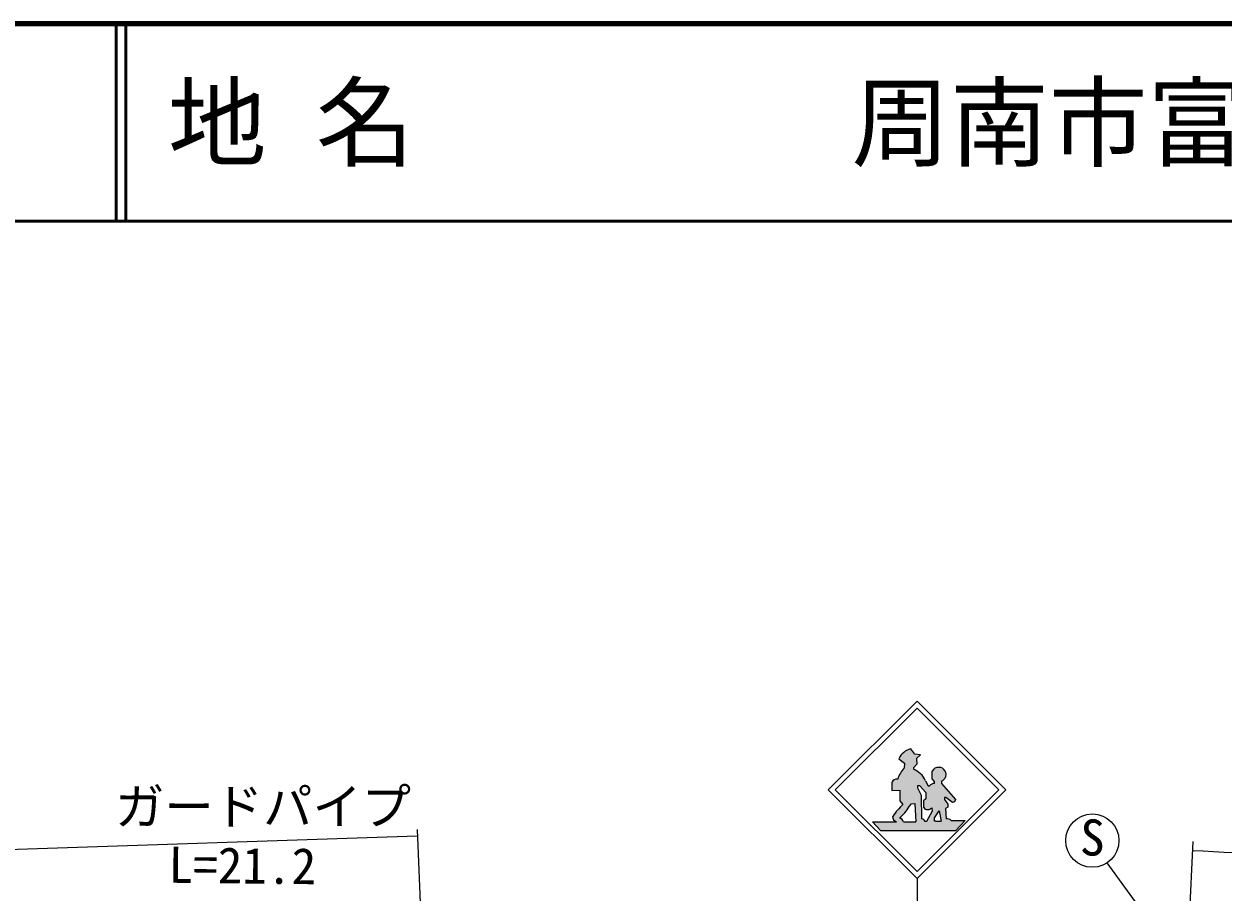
# Model space of a CAD drawing. Units: millimetres at full size, sheet at 1:1000; details may follow other scales. Extents: x 40000 to 680000, y 20000 to 380000.
# Drawn here: x 363085 to 423900, y 335984 to 380000 of the extents above; entities that cross this region are included whole.
import ezdxf
from ezdxf.enums import TextEntityAlignment as Align

# ---------------------------------------------------------------- set-up
doc = ezdxf.new("R2010")
doc.units = ezdxf.units.MM
doc.header["$LTSCALE"] = 1000
for name, color, linetype, lineweight in [('M-BGD-EXST', 7, 'Continuous', 25), ('M-STR-HTXT', 7, 'Continuous', 13), ('M-STR-STRC', 7, 'Continuous', 25), ('M-TTL', 2, 'Continuous', 140), ('M-TTL-LINE', 7, 'Continuous', 50)]:
    doc.layers.add(name, color=color, linetype=linetype, lineweight=lineweight)
doc.layers.add('M-TTL-TXT', color=7, linetype='Continuous')
doc.styles.add('ＭＳ ゴシック', font='')
doc.styles.get('ＭＳ ゴシック').set_extended_font_data('MS Gothic')

msp = doc.modelspace()

# ---------------------------------------------------------------- hatches: boundary and pattern name
at = {"layer": 'M-STR-STRC'}
for points in [[(408065, 340462), (408227, 340467), (408287, 339547), (408747, 339564), (408746, 339567), (408745, 339571), (408744, 339574), (408742, 339577), (408741, 339580), (408740, 339583), (408739, 339586), (408737, 339589), (408736, 339592), (408734, 339595), (408733, 339598), (408731, 339601), (408729, 339604), (408728, 339606), (408726, 339609), (408724, 339612), (408722, 339615), (408720, 339617), (408718, 339620), (408716, 339623), (408714, 339625), (408712, 339628), (408710, 339630), (408708, 339633), (408705, 339635), (408703, 339638), (408701, 339640), (408698, 339642), (408696, 339645), (408694, 339647), (408691, 339649), (408689, 339651), (408686, 339654), (408684, 339656), (408681, 339658), (408678, 339660), (408676, 339662), (408673, 339663), (408670, 339665), (408667, 339667), (408664, 339669), (408662, 339671), (408659, 339672), (408656, 339674), (408653, 339675), (408650, 339677), (408647, 339678), (408644, 339680), (408641, 339681), (408638, 339682), (408635, 339683), (408632, 339685), (408628, 339686), (408625, 339687), (408622, 339688), (408619, 339689), (408616, 339690), (408613, 339691), (408609, 339691), (408606, 339692), (408603, 339693), (408600, 339693), (408596, 339694), (408593, 339694), (408590, 339695), (408576, 340870), (408383, 341258), (408386, 341379), (408472, 341382), (408794, 341036), (408788, 340708), (408673, 340602), (408679, 340265), (408682, 340261), (408685, 340258), (408687, 340254), (408690, 340251), (408693, 340247), (408696, 340244), (408700, 340241), (408703, 340237), (408706, 340234), (408709, 340231), (408713, 340228), (408716, 340225), (408720, 340222), (408723, 340219), (408727, 340216), (408730, 340213), (408734, 340211), (408738, 340208), (408741, 340206), (408745, 340203), (408749, 340201), (408753, 340198), (408757, 340196), (408761, 340194), (408765, 340192), (408769, 340189), (408773, 340187), (408777, 340186), (408781, 340184), (408785, 340182), (408789, 340180), (408794, 340178), (408798, 340177), (408802, 340175), (408806, 340174), (408811, 340173), (408815, 340171), (408820, 340170), (408824, 340169), (408828, 340168), (408833, 340167), (408837, 340166), (408842, 340165), (408846, 340164), (408851, 340164), (408855, 340163), (408860, 340163), (408864, 340162), (408869, 340162), (408873, 340162), (408878, 340161), (408882, 340161), (408887, 340161), (408891, 340161), (408896, 340161), (408900, 340162), (408905, 340162), (408910, 340162), (408914, 340163), (408919, 340163), (408923, 340164), (408928, 340164), (408932, 340165), (408937, 340166), (408941, 340167), (408945, 340168), (408950, 340169), (408954, 340170), (408959, 340171), (408963, 340173), (408967, 340174), (408972, 340175), (408976, 340177), (408980, 340179), (408984, 340180), (408989, 340182), (408993, 340184), (408997, 340186), (409001, 340188), (409005, 340190), (409009, 340192), (409013, 340194), (409017, 340196), (409021, 340199), (409025, 340201), (409029, 340203), (409032, 340206), (409036, 340208), (409040, 340211), (409043, 340214), (409047, 340217), (409051, 340219), (409054, 340222), (409058, 340225), (409061, 340228), (409064, 340231), (409068, 340234), (409071, 340238), (409074, 340241), (409077, 340244), (409080, 340247), (409083, 340251), (409086, 340254), (409089, 340258), (409090, 340259), (409107, 340090), (408827, 339561), (409226, 339573), (409223, 339742), (409459, 340102), (409561, 339569), (410080, 339614), (410075, 339618), (410070, 339622), (410064, 339626), (410059, 339630), (410054, 339634), (410048, 339637), (410043, 339641), (410037, 339644), (410032, 339647), (410026, 339650), (410020, 339653), (410014, 339656), (410009, 339659), (410003, 339662), (409997, 339665), (409991, 339667), (409985, 339670), (409979, 339672), (409973, 339674), (409966, 339676), (409960, 339678), (409954, 339680), (409948, 339682), (409942, 339684), (409935, 339685), (409929, 339687), (409923, 339688), (409916, 339689), (409910, 339691), (409903, 339692), (409897, 339693), (409891, 339693), (409884, 339694), (409878, 339695), (409871, 339695), (409865, 339695), (409858, 339696), (409852, 339696), (409845, 339696), (409839, 339696), (409832, 339696), (409826, 339695), (409819, 339695), (409814, 339694), (409781, 340214), (409899, 340288), (409899, 340433), (409728, 340667), (409728, 340773), (409805, 340776), (410139, 340519), (410248, 340563), (410298, 340675), (409583, 341489), (409583, 341610), (409588, 341612), (409594, 341614), (409599, 341616), (409604, 341619), (409610, 341621), (409615, 341623), (409620, 341626), (409625, 341628), (409630, 341631), (409635, 341634), (409640, 341637), (409645, 341639), (409650, 341642), (409655, 341646), (409660, 341649), (409664, 341652), (409669, 341655), (409674, 341659), (409678, 341662), (409683, 341666), (409687, 341670), (409691, 341673), (409696, 341677), (409700, 341681), (409704, 341685), (409708, 341689), (409712, 341693), (409716, 341697), (409720, 341702), (409724, 341706), (409727, 341710), (409731, 341715), (409735, 341719), (409738, 341724), (409741, 341728), (409745, 341733), (409748, 341738), (409751, 341743), (409754, 341747), (409757, 341752), (409760, 341757), (409763, 341762), (409766, 341767), (409768, 341772), (409771, 341778), (409773, 341783), (409775, 341788), (409778, 341793), (409780, 341799), (409782, 341804), (409784, 341809), (409785, 341812), (409808, 341980), (409762, 342112), (409760, 342117), (409758, 342122), (409756, 342127), (409753, 342131), (409751, 342136), (409748, 342141), (409746, 342145), (409743, 342150), (409741, 342155), (409738, 342159), (409735, 342163), (409732, 342168), (409729, 342172), (409726, 342176), (409723, 342181), (409720, 342185), (409716, 342189), (409713, 342193), (409710, 342197), (409706, 342201), (409703, 342205), (409699, 342208), (409695, 342212), (409691, 342216), (409688, 342219), (409684, 342223), (409680, 342226), (409676, 342230), (409672, 342233), (409668, 342236), (409663, 342240), (409659, 342243), (409655, 342246), (409650, 342249), (409646, 342252), (409642, 342254), (409637, 342257), (409633, 342260), (409628, 342262), (409623, 342265), (409619, 342267), (409614, 342270), (409609, 342272), (409604, 342274), (409600, 342276), (409595, 342278), (409590, 342280), (409585, 342282), (409580, 342284), (409575, 342285), (409570, 342287), (409565, 342288), (409560, 342290), (409555, 342291), (409550, 342292), (409544, 342293), (409539, 342294), (409534, 342295), (409529, 342296), (409524, 342297), (409519, 342297), (409513, 342298), (409508, 342298), (409503, 342299), (409498, 342299), (409492, 342299), (409487, 342299), (409482, 342300), (409477, 342299), (409471, 342299), (409466, 342299), (409461, 342299), (409456, 342298), (409450, 342298), (409445, 342297), (409444, 342297), (409439, 342298), (409433, 342298), (409427, 342298), (409422, 342299), (409416, 342299), (409410, 342299), (409404, 342299), (409398, 342299), (409393, 342298), (409387, 342298), (409381, 342298), (409376, 342297), (409370, 342296), (409364, 342296), (409358, 342295), (409353, 342294), (409347, 342293), (409341, 342292), (409336, 342290), (409330, 342289), (409325, 342288), (409319, 342286), (409314, 342285), (409308, 342283), (409303, 342281), (409297, 342279), (409292, 342277), (409286, 342275), (409281, 342273), (409276, 342270), (409271, 342268), (409265, 342266), (409260, 342263), (409255, 342260), (409250, 342258), (409245, 342255), (409240, 342252), (409235, 342249), (409230, 342246), (409226, 342243), (409221, 342239), (409216, 342236), (409211, 342233), (409207, 342229), (409202, 342226), (409198, 342222), (409194, 342218), (409189, 342214), (409185, 342210), (409181, 342206), (409177, 342202), (409173, 342198), (409169, 342194), (409165, 342190), (409161, 342186), (409157, 342181), (409154, 342177), (409150, 342172), (409146, 342168), (409143, 342163), (409140, 342158), (409136, 342154), (409133, 342149), (409130, 342144), (409127, 342139), (409124, 342134), (409121, 342129), (409119, 342124), (409116, 342119), (409116, 342118), (409104, 341726), (409231, 341581), (409231, 341483), (409226, 341484), (409221, 341484), (409216, 341484), (409211, 341484), (409206, 341484), (409201, 341484), (409196, 341484), (409191, 341484), (409186, 341483), (409181, 341483), (409176, 341482), (409171, 341482), (409166, 341481), (409161, 341480), (409156, 341479), (409151, 341478), (409146, 341477), (409141, 341476), (409136, 341475), (409131, 341474), (409126, 341472), (409122, 341471), (409117, 341469), (409112, 341468), (409107, 341466), (409103, 341464), (409098, 341462), (409093, 341460), (409089, 341458), (409084, 341456), (409080, 341454), (409075, 341451), (409071, 341449), (409066, 341447), (409062, 341444), (409058, 341442), (409053, 341439), (409049, 341436), (409045, 341433), (409041, 341430), (409037, 341427), (409033, 341424), (409029, 341421), (409025, 341418), (409021, 341415), (409017, 341412), (409013, 341408), (409010, 341405), (409006, 341401), (409003, 341398), (408999, 341394), (408996, 341390), (408992, 341387), (408989, 341383), (408986, 341379), (408983, 341375), (408980, 341371), (408977, 341368), (408908, 341368), (408769, 341622), (408761, 341640), (408753, 341657), (408745, 341675), (408736, 341692), (408727, 341709), (408717, 341726), (408708, 341743), (408698, 341760), (408687, 341777), (408677, 341793), (408666, 341809), (408655, 341825), (408643, 341841), (408632, 341857), (408620, 341872), (408607, 341887), (408595, 341902), (408582, 341917), (408569, 341931), (408556, 341946), (408542, 341960), (408529, 341974), (408515, 341987), (408500, 342000), (408486, 342014), (408471, 342026), (408456, 342039), (408441, 342051), (408426, 342063), (408410, 342075), (408395, 342086), (408379, 342098), (408363, 342109), (408346, 342119), (408330, 342130), (408313, 342140), (408296, 342150), (408279, 342159), (408262, 342168), (408245, 342177), (408227, 342186), (408209, 342194), (408192, 342202), (408174, 342210), (408157, 342216), (408157, 342280), (408325, 342470), (408313, 342753), (408516, 342944), (408239, 342967), (408032, 343239), (408017, 343235), (408002, 343232), (407988, 343228), (407973, 343224), (407959, 343220), (407944, 343215), (407930, 343210), (407916, 343205), (407902, 343200), (407888, 343195), (407874, 343189), (407860, 343183), (407846, 343177), (407832, 343170), (407819, 343164), (407806, 343157), (407792, 343149), (407779, 343142), (407766, 343134), (407753, 343127), (407741, 343119), (407728, 343110), (407716, 343102), (407703, 343093), (407691, 343084), (407679, 343075), (407667, 343066), (407656, 343056), (407644, 343046), (407633, 343036), (407622, 343026), (407611, 343016), (407600, 343005), (407590, 342994), (407579, 342984), (407569, 342972), (407559, 342961), (407549, 342950), (407540, 342938), (407530, 342926), (407521, 342914), (407512, 342902), (407503, 342890), (407495, 342878), (407486, 342865), (407478, 342852), (407470, 342840), (407463, 342827), (407455, 342813), (407448, 342800), (407441, 342787), (407434, 342773), (407428, 342760), (407422, 342746), (407420, 342742), (407703, 342511), (407697, 342269), (407677, 342246), (407658, 342224), (407639, 342200), (407620, 342177), (407602, 342153), (407584, 342129), (407567, 342104), (407550, 342080), (407533, 342055), (407517, 342029), (407502, 342004), (407487, 341978), (407472, 341952), (407458, 341925), (407444, 341899), (407431, 341872), (407418, 341845), (407406, 341817), (407394, 341790), (407382, 341762), (407371, 341734), (407362, 341709), (407357, 341709), (407351, 341710), (407346, 341710), (407341, 341710), (407335, 341710), (407330, 341709), (407324, 341709), (407319, 341709), (407314, 341708), (407308, 341708), (407303, 341707), (407298, 341706), (407292, 341706), (407287, 341705), (407282, 341704), (407277, 341703), (407271, 341701), (407266, 341700), (407261, 341699), (407256, 341697), (407251, 341696), (407245, 341694), (407240, 341692), (407235, 341691), (407230, 341689), (407225, 341687), (407220, 341685), (407215, 341682), (407210, 341680), (407206, 341678), (407201, 341675), (407196, 341673), (407191, 341670), (407187, 341668), (407182, 341665), (407178, 341662), (407173, 341659), (407169, 341656), (407164, 341653), (407160, 341650), (407155, 341647), (407151, 341643), (407147, 341640), (407143, 341637), (407139, 341633), (407135, 341630), (407131, 341626), (407127, 341622), (407123, 341618), (407119, 341614), (407116, 341611), (407112, 341607), (407109, 341603), (407105, 341598), (407102, 341594), (407098, 341590), (407095, 341586), (407092, 341581), (407089, 341577), (407086, 341573), (407083, 341568), (407080, 341564), (407077, 341559), (407075, 341554), (407072, 341550), (407069, 341545), (407068, 341542), (407068, 341126), (407472, 341143), (407466, 340612), (407628, 340422), (407579, 340376), (407532, 340329), (407485, 340281), (407439, 340233), (407394, 340183), (407350, 340133), (407307, 340082), (407265, 340031), (407223, 339978), (407183, 339925), (407143, 339871), (407108, 339822), (407108, 339817), (407108, 339812), (407108, 339807), (407108, 339803), (407108, 339798), (407108, 339793), (407108, 339788), (407109, 339783), (407109, 339779), (407110, 339774), (407110, 339769), (407111, 339764), (407112, 339760), (407113, 339755), (407114, 339750), (407115, 339746), (407116, 339741), (407117, 339736), (407118, 339732), (407120, 339727), (407121, 339722), (407123, 339718), (407124, 339713), (407126, 339709), (407128, 339704), (407130, 339700), (407131, 339696), (407133, 339691), (407136, 339687), (407138, 339683), (407140, 339678), (407142, 339674), (407145, 339670), (407147, 339666), (407149, 339662), (407152, 339658), (407155, 339654), (407157, 339650), (407160, 339646), (407163, 339642), (407166, 339638), (407169, 339635), (407172, 339631), (407175, 339627), (407178, 339624), (407182, 339620), (407185, 339617), (407188, 339613), (407192, 339610), (407195, 339606), (407199, 339603), (407202, 339600), (407206, 339597), (407210, 339594), (407213, 339591), (407217, 339588), (407221, 339585), (407225, 339582), (407229, 339580), (407233, 339577), (407237, 339574), (407241, 339572), (407245, 339570), (407249, 339567), (407254, 339565), (407258, 339563), (407262, 339561), (407266, 339558), (407271, 339556), (407275, 339555), (407280, 339553), (407284, 339551), (407289, 339549), (407293, 339548), (407295, 339547), (407656, 339547), (407655, 339551), (407653, 339556), (407652, 339560), (407650, 339565), (407648, 339569), (407646, 339573), (407644, 339578), (407642, 339582), (407640, 339586), (407638, 339590), (407636, 339595), (407633, 339599), (407631, 339603), (407629, 339607), (407626, 339611), (407623, 339615), (407621, 339619), (407618, 339623), (407615, 339626), (407612, 339630), (407610, 339634), (407607, 339638), (407603, 339641), (407600, 339645), (407597, 339648), (407594, 339652), (407591, 339655), (407587, 339659), (407584, 339662), (407580, 339665), (407577, 339668), (407573, 339671), (407570, 339674), (407566, 339677), (407562, 339680), (407558, 339683), (407555, 339686), (407551, 339688), (407547, 339691), (407543, 339694), (407539, 339696), (407535, 339699), (407531, 339701), (407526, 339703), (407522, 339705), (407518, 339708), (407514, 339710), (407509, 339712), (407505, 339714), (407501, 339715), (407496, 339717), (407492, 339719), (407488, 339720), (407483, 339722), (407479, 339723), (407474, 339725), (407469, 339726), (407465, 339727), (407460, 339728), (407459, 339729), (407490, 339756), (407520, 339784), (407550, 339813), (407579, 339842), (407608, 339871), (407636, 339901), (407664, 339932), (407691, 339962), (407718, 339994), (407744, 340026), (407769, 340058), (407794, 340091), (407819, 340124), (407842, 340158), (407866, 340192), (407888, 340226), (407910, 340261), (407931, 340296), (407944, 340317)], [(410317, 339107), (410790, 339614), (410080, 339614), (409561, 339569), (409302, 339569), (409226, 339573), (408827, 339561), (408747, 339564), (408287, 339547), (407656, 339547), (407295, 339547), (406089, 339547), (406484, 339107)]]:
    msp.add_hatch(color=256, dxfattribs=at).paths.add_polyline_path(points)

# ---------------------------------------------------------------- linework, layer by layer
at = {"layer": 'M-BGD-EXST'}
msp.add_line((436180, 312349), (417977, 337469), dxfattribs=at)
msp.add_circle((417228, 338591), 1350, dxfattribs=at)
at = {"layer": 'M-STR-HTXT'}
for p, q in [((383016, 338824), (361488, 338105)), ((383002, 339152), (383290, 332485)), ((422326, 338546), (422044, 332816))]:
    msp.add_line(p, q, dxfattribs=at)
msp.add_arc((404871, -18770), 357273, 84.44667, 87.20334, dxfattribs=at)
at = {"layer": 'M-STR-STRC'}
for p, q in [((403844, 341166), (408344, 345666)), ((412844, 341166), (408344, 345666)), ((404198, 341166), (408344, 345313)), ((412491, 341166), (408344, 345313)), ((408239, 342967), (408032, 343239)), ((407420, 342742), (407703, 342511)), ((407703, 342511), (407697, 342269)), ((408325, 342470), (408157, 342280)), ((408516, 342944), (408239, 342967)), ((408516, 342944), (408313, 342753)), ((408313, 342753), (408325, 342470)), ((408157, 342280), (408157, 342216)), ((409104, 341726), (409116, 342118)), ((409762, 342112), (409808, 341980)), ((409808, 341980), (409785, 341812)), ((407068, 341542), (407068, 341126)), ((408383, 341258), (408386, 341379)), ((408576, 340870), (408383, 341258)), ((408386, 341379), (408472, 341382)), ((408472, 341382), (408794, 341036)), ((408769, 341622), (408908, 341368)), ((408908, 341368), (408977, 341368)), ((409231, 341581), (409104, 341726)), ((409231, 341483), (409231, 341581)), ((409583, 341610), (409583, 341489)), ((409583, 341489), (410298, 340675)), ((403844, 341166), (408344, 336666)), ((404198, 341166), (408344, 337019)), ((407068, 341126), (407472, 341143)), ((407472, 341143), (407466, 340612)), ((407466, 340612), (407628, 340422)), ((408344, 337019), (412491, 341166)), ((408344, 336666), (412844, 341166)), ((408590, 339695), (408576, 340870)), ((408788, 340708), (408673, 340602)), ((408673, 340602), (408679, 340265)), ((408794, 341036), (408788, 340708)), ((409805, 340776), (409728, 340773)), ((409728, 340773), (409728, 340667)), ((409728, 340667), (409899, 340433)), ((410139, 340519), (409805, 340776)), ((410298, 340675), (410248, 340563)), ((407944, 340317), (408065, 340462)), ((408065, 340462), (408227, 340467)), ((408227, 340467), (408287, 339547)), ((409107, 340090), (408827, 339561)), ((409090, 340259), (409107, 340090)), ((409223, 339742), (409459, 340102)), ((409459, 340102), (409561, 339569)), ((409899, 340288), (409781, 340214)), ((409781, 340214), (409814, 339694)), ((409899, 340433), (409899, 340288)), ((410248, 340563), (410139, 340519)), ((406089, 339547), (407295, 339547)), ((406089, 339547), (406484, 339107)), ((407656, 339547), (408287, 339547)), ((408827, 339561), (408747, 339564)), ((409226, 339573), (409223, 339742)), ((409302, 339569), (409226, 339573)), ((409302, 339569), (409561, 339569)), ((410080, 339614), (410790, 339614)), ((410790, 339614), (410317, 339107)), ((406484, 339107), (410317, 339107)), ((408344, 336666), (408344, 334666))]:
    msp.add_line(p, q, dxfattribs=at)
for centre, radius, start, end in [((408210, 342394), 863, 101.90989, 156.19638), ((408977, 341124), 1718, 138.17703, 160.06934), ((407744, 341179), 1117, 23.37044, 68.27431), ((409410, 341969), 330, 83.95474, 153.12523), ((409483, 341998), 301, 22.24618, 97.37057), ((409475, 341920), 329, 289.23067, 340.76933), ((407342, 341402), 308, 86.28867, 152.95883), ((409208, 341196), 288, 85.52391, 143.364), ((410245, 337632), 3825, 133.17171, 145.08347), ((405903, 341504), 2360, 311.23071, 329.82437), ((408887, 340421), 260, 217.04728, 321.30403), ((407382, 339807), 275, 177.01244, 251.54617), ((407398, 339464), 271, 17.68097, 76.9396), ((408566, 339506), 190, 17.79602, 82.59769), ((409848, 339324), 372, 51.35521, 95.23461)]:
    msp.add_arc(centre, radius, start, end, dxfattribs=at)
at = {"layer": 'M-TTL'}
msp.add_line((680000, 380000), (40000, 380000), dxfattribs=at)
at = {"layer": 'M-TTL-LINE'}
for p, q in [((367750, 380000), (367750, 370000)), ((368250, 380000), (368250, 370000)), ((40000, 370000), (680000, 370000))]:
    msp.add_line(p, q, dxfattribs=at)

# ---------------------------------------------------------------- texts
at = {"layer": 'M-BGD-EXST', "style": 'ＭＳ ゴシック'}
msp.add_text('S', height=1833, rotation=358.508, dxfattribs=at).set_placement((416573, 337299), align=Align.BOTTOM_LEFT)
at = {"layer": 'M-STR-HTXT', "style": 'ＭＳ ゴシック'}
for s, rotation, p in [('ガードパイプ', 0.022, (367700, 338850)), ('L=21.2', 359.414, (370396, 335904))]:
    msp.add_text(s, height=1833, rotation=rotation, dxfattribs=at).set_placement(p, align=Align.BOTTOM_LEFT)
at = {"layer": 'M-TTL-TXT', "style": 'ＭＳ ゴシック'}
for s, p in [('地 名', (370380, 375000)), ('周南市富田二丁目', (405024, 375000))]:
    msp.add_text(s, height=3666, dxfattribs=at).set_placement(p, align=Align.MIDDLE_LEFT)

doc.saveas('drawing.dxf')
